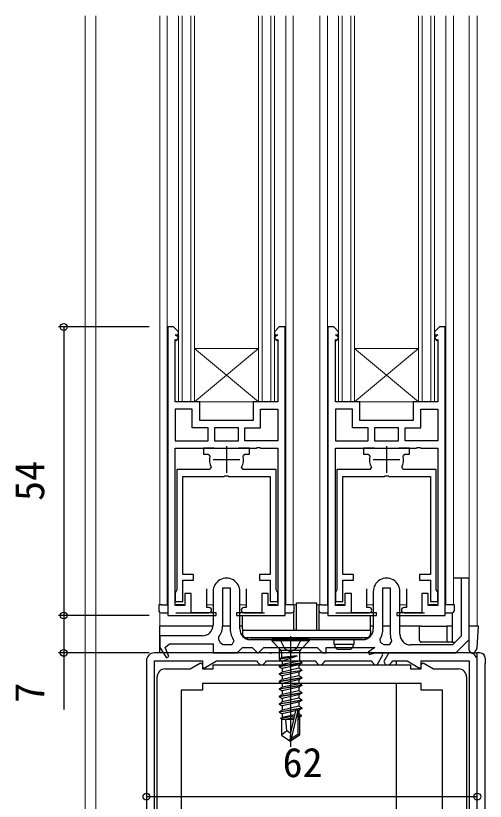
# Model space of a CAD drawing. Units: millimetres, scale not verified. Extents: x -960 to 960, y -674 to 671.
# Drawn here: x -729.6 to -641.6, y -146.3 to 0.8 of the extents above; entities that cross this region are included whole.
import ezdxf
from ezdxf.enums import TextEntityAlignment as Align

# ---------------------------------------------------------------- set-up
doc = ezdxf.new("R2010")
doc.units = ezdxf.units.MM
doc.header["$LTSCALE"] = 4
for name, color, linetype in [('0-2_YKK_11', 7, 'Continuous'), ('0-5_YKK_13', 4, 'Continuous'), ('0-6_YKK_D', 6, 'Continuous')]:
    doc.layers.add(name, color=color, linetype=linetype)
doc.layers.add('0-4_YKK_12', color=2, linetype='Continuous', lineweight=18)
doc.styles.add('ＭＳ ゴシック', font='')
doc.styles.get('ＭＳ ゴシック').set_extended_font_data('MS Gothic')

msp = doc.modelspace()

# ---------------------------------------------------------------- linework, layer by layer
at = {"layer": '0-2_YKK_11'}
for p, q in [((-690.1, -79.8), (-690.1, -84.8)), ((-660.1, -79.8), (-660.1, -84.8)), ((-692.6, -82.3), (-687.6, -82.3)), ((-662.6, -82.3), (-657.6, -82.3)), ((-692.6, -107), (-692.6, -113.3)), ((-689.4, -106.3), (-689.4, -114)), ((-687.6, -114), (-687.6, -107)), ((-662.6, -107), (-662.6, -114)), ((-659.4, -106.3), (-659.4, -115)), ((-657.6, -115), (-657.6, -107)), ((-691.501, -116.099), (-691.508, -115.508)), ((-664.6, -116), (-685.6, -116)), ((-661.217, -116.462), (-661.292, -115.87)), ((-705.1, -120), (-705.1, -197)), ((-643.1, -197), (-643.1, -120)), ((-703.1, -194), (-703.1, -123)), ((-645.1, -123), (-645.1, -194))]:
    msp.add_line(p, q, dxfattribs=at)
for points in [[(-701.1, -57.5), (-701.1, -111.5), (-700.1, -111.5), (-692, -111.5), (-692, -111), (-696.7, -111), (-696.7, -107.4), (-697.9, -107.4), (-697.9, -109.6), (-699.7, -109.6), (-699.7, -80.2), (-684.558, -80.2), (-684.375, -80.08), (-683.825, -80.08), (-683.642, -80.2), (-680.5, -80.2), (-680.5, -109.6), (-682.3, -109.6), (-682.3, -107.4), (-683.5, -107.4), (-683.5, -111), (-688.2, -111), (-688.2, -111.5), (-680.1, -111.5), (-679.1, -111.5), (-679.1, -57.5), (-680.2, -57.5), (-681.1, -58.4), (-681.1, -59), (-680.5, -59), (-681.153, -59.465), (-680.747, -60.035), (-680.5, -59.859), (-680.5, -71.5), (-685.1, -71.5), (-685.1, -75), (-695.1, -75), (-695.1, -71.5), (-699.7, -71.5), (-699.7, -59.859)], [(-699.7, -59.859), (-699.453, -60.035), (-699.047, -59.465), (-699.7, -59), (-699.1, -59), (-699.1, -58.4), (-700, -57.5), (-701.1, -57.5)], [(-671.097, -57.5), (-671.097, -111.5), (-670.097, -111.5), (-661.997, -111.5), (-661.997, -111), (-666.697, -111), (-666.697, -107.4), (-667.897, -107.4), (-667.897, -109.6), (-669.697, -109.6), (-669.697, -80.2), (-654.555, -80.2), (-654.372, -80.08), (-653.822, -80.08), (-653.639, -80.2), (-650.497, -80.2), (-650.497, -109.6), (-652.297, -109.6), (-652.297, -107.4), (-653.497, -107.4), (-653.497, -111), (-658.197, -111), (-658.197, -111.5), (-650.097, -111.5), (-649.097, -111.5), (-649.097, -57.5), (-650.197, -57.5), (-651.097, -58.4), (-651.097, -59), (-650.497, -59), (-651.15, -59.465), (-650.744, -60.035), (-650.497, -59.859), (-650.497, -71.5), (-655.097, -71.5), (-655.097, -75), (-665.097, -75), (-665.097, -71.5), (-669.697, -71.5), (-669.697, -59.859)], [(-669.697, -59.859), (-669.45, -60.035), (-669.044, -59.465), (-669.697, -59), (-669.097, -59), (-669.097, -58.4), (-669.997, -57.5), (-671.097, -57.5)], [(-692.373, -80.2), (-694.4, -80.2), (-694.4, -81.3), (-693.529, -81.3), (-693.235, -81.66)], [(-686.964, -81.66), (-686.67, -81.3), (-685.8, -81.3), (-685.8, -80.2), (-687.826, -80.2)], [(-662.374, -80.2), (-664.4, -80.2), (-664.4, -81.3), (-663.529, -81.3), (-663.235, -81.66)], [(-656.965, -81.66), (-656.671, -81.3), (-655.8, -81.3), (-655.8, -80.2), (-657.826, -80.2)], [(-692.946, -83.763), (-693.213, -84.2), (-699.4, -84.2), (-699.4, -106.68), (-699.55, -106.94), (-699.7, -107.2), (-699.7, -108.9), (-698.3, -108.9), (-698.3, -104.9), (-696.3, -104.9), (-696.3, -103.8), (-698.3, -103.8), (-698.3, -85.5), (-690.558, -85.5), (-690.375, -85.38), (-689.825, -85.38), (-689.641, -85.5), (-681.9, -85.5), (-681.9, -103.8), (-683.9, -103.8), (-683.9, -104.9), (-681.9, -104.9), (-681.9, -108.9), (-680.5, -108.9), (-680.5, -107.2), (-680.65, -106.94), (-680.8, -106.68), (-680.8, -84.2), (-686.987, -84.2), (-687.254, -83.763)], [(-662.946, -83.763), (-663.213, -84.2), (-669.4, -84.2), (-669.4, -106.68), (-669.55, -106.94), (-669.7, -107.2), (-669.7, -108.9), (-668.3, -108.9), (-668.3, -104.9), (-666.3, -104.9), (-666.3, -103.8), (-668.3, -103.8), (-668.3, -85.5), (-660.558, -85.5), (-660.375, -85.38), (-659.825, -85.38), (-659.642, -85.5), (-651.9, -85.5), (-651.9, -103.8), (-653.9, -103.8), (-653.9, -104.9), (-651.9, -104.9), (-651.9, -108.9), (-650.5, -108.9), (-650.5, -107.2), (-650.65, -106.94), (-650.8, -106.68), (-650.8, -84.2), (-656.987, -84.2), (-657.254, -83.763)], [(-694.6, -115.3), (-702.6, -115.3), (-702.6, -117.5), (-701.346, -119.407), (-700.91, -119.177), (-701.6, -117.5), (-701.594, -117.5), (-701.098, -117.063), (-700.8, -116.8), (-692.6, -116.8), (-692.6, -118.5), (-688.1, -118.5), (-687.6, -118), (-687.1, -117.5), (-685.3, -117.5), (-684.8, -118), (-684.3, -118.5), (-684.1, -118.5), (-683.6, -118), (-683.1, -117.5), (-673.1, -117.5), (-672.6, -118), (-672.1, -118.5), (-671.4, -118.5), (-671.4, -117.5), (-662.3, -117.5), (-663.527, -118.369), (-663.318, -118.801), (-662.3, -118.5), (-647.1, -118.5), (-644.6, -116), (-644.6, -104.5), (-646.1, -104.5), (-646.1, -115.379), (-647.721, -117), (-655.6, -117)], [(-690.8, -113.3), (-690.8, -106.3), (-689.4, -106.3)], [(-660.8, -114), (-660.8, -106.3), (-659.4, -106.3)], [(-688.692, -116.209), (-689.099, -117), (-690.731, -117), (-691.205, -116.66)], [(-659.161, -116.326), (-659.63, -117), (-660.568, -117), (-661.001, -116.75)], [(-703.6, -197), (-703.6, -120), (-694.6, -120), (-694.6, -121.173), (-694.3, -121.346), (-691.968, -120), (-684.5, -120), (-684.3, -120.2), (-683.8, -120.7), (-683.3, -120.7), (-682.8, -120.2), (-682.6, -120), (-673.5, -120), (-673.3, -120.2), (-672.8, -120.7), (-672.3, -120.7), (-671.8, -120.2), (-671.6, -120), (-663, -120), (-662.8, -120.2), (-662.3, -120.7), (-661.851, -120.7), (-660.777, -118.84), (-660.973, -118.5), (-703.6, -118.5)], [(-644.6, -118.5), (-659.696, -118.5), (-660.639, -120.133), (-660.311, -120.7), (-659.6, -120.7), (-659.1, -120.2), (-658.9, -120), (-656.232, -120), (-653.94, -121.323), (-653.6, -121.127), (-653.6, -120), (-644.6, -120), (-644.6, -197)], [(-701.6, -121.5), (-696.886, -121.5), (-694.94, -120.377), (-694.6, -120.573), (-694.6, -121.5), (-692.6, -121.5), (-692.6, -120.7), (-655.6, -120.7), (-655.6, -121.5), (-653.6, -121.5), (-653.6, -120.573), (-653.26, -120.377), (-651.314, -121.5), (-646.6, -121.5)], [(-649.6, -156.75), (-649.6, -125.5), (-653.6, -125.5), (-653.6, -124.2), (-694.6, -124.2), (-694.6, -125.5), (-698.6, -125.5), (-698.6, -156.75)]]:
    msp.add_lwpolyline(points, dxfattribs=at)
for points in [[(-699.7, -78.8), (-693.55, -78.8), (-693.55, -76.4), (-696.5, -76.4), (-696.5, -72.9), (-699.7, -72.9)], [(-680.5, -78.8), (-686.65, -78.8), (-686.65, -76.4), (-683.7, -76.4), (-683.7, -72.9), (-680.5, -72.9)], [(-669.697, -78.8), (-663.547, -78.8), (-663.547, -76.4), (-666.497, -76.4), (-666.497, -72.9), (-669.697, -72.9)], [(-650.497, -78.8), (-656.647, -78.8), (-656.647, -76.4), (-653.697, -76.4), (-653.697, -72.9), (-650.497, -72.9)], [(-687.85, -76.4), (-692.35, -76.4), (-692.35, -78.8), (-687.85, -78.8)], [(-657.847, -76.4), (-662.347, -76.4), (-662.347, -78.8), (-657.847, -78.8)]]:
    msp.add_lwpolyline(points, close=True, dxfattribs=at)
for centre, radius, start, end in [((-690.1, -82.3), 3.2, 168.46306, 207.20291), ((-690.1, -82.3), 3.2, 332.79709, 11.53694), ((-660.1, -82.3), 3.2, 168.46306, 207.20291), ((-660.1, -82.3), 3.2, 332.79709, 11.53694), ((-690.1, -107), 2.5, 359.99999, 180.00001), ((-660.1, -107), 2.5, 359.99999, 180.00001), ((-694.6, -113.3), 2, 270.00001, 359.99999), ((-694.6, -113.3), 3.8, 324.46721, 359.99999), ((-685.6, -114), 3.8, 179.99998, 215.54875), ((-685.6, -114), 2, 180.00001, 269.99999), ((-664.6, -114), 2, 270.00001, 359.99999), ((-664.6, -114), 3.8, 330.5264, 359.99998), ((-693.1, -117.3), 2, 18.66298, 36.89788), ((-655.6, -115), 3.8, 179.99999, 200.4162), ((-655.6, -115), 2, 180.00001, 269.99999), ((-662.3, -117.5), 1.5, 30.00006, 43.80072), ((-703.6, -120), 1.5, 90, 180), ((-644.6, -120), 1.5, 0, 90), ((-701.6, -123), 1.5, 90, 180), ((-646.6, -123), 1.5, 0, 90)]:
    msp.add_arc(centre, radius, start, end, dxfattribs=at)
at = {"layer": '0-4_YKK_12'}
for p, q in [((-716.6, -315.253), (-716.6, 0.75)), ((-714.6, 0.75), (-714.6, -315.253)), ((-702.6, -109.5), (-702.6, 0.751)), ((-701.2, 0.751), (-701.2, -109.5)), ((-699.1, -71.5), (-699.1, 0.751)), ((-698.4, -71.5), (-698.4, 0.751)), ((-696.8, -71.5), (-696.8, 0.751)), ((-696.1, -71.5), (-696.1, 0.751)), ((-684.1, -71.5), (-684.1, 0.751)), ((-683.4, -71.5), (-683.4, 0.751)), ((-681.8, -71.5), (-681.8, 0.751)), ((-681.1, -71.5), (-681.1, 0.751)), ((-679, 0.751), (-679, -109.5)), ((-677.6, 0.751), (-677.6, -109.5)), ((-672.586, 0.751), (-672.586, -109.5)), ((-671.186, 0.751), (-671.186, -109.5)), ((-669.101, -71.5), (-669.101, 0.751)), ((-668.401, -71.5), (-668.401, 0.751)), ((-666.801, -71.5), (-666.801, 0.751)), ((-666.101, -71.5), (-666.101, 0.751)), ((-654.101, -71.5), (-654.101, 0.751)), ((-653.401, -71.5), (-653.401, 0.751)), ((-651.801, -71.5), (-651.801, 0.751)), ((-651.101, -71.5), (-651.101, 0.751)), ((-649, 0.751), (-649, -109.5)), ((-647.586, 0.751), (-647.586, -109.5)), ((-644.6, -113.5), (-644.6, 0.751)), ((-643.1, -113.5), (-643.1, 0.751)), ((-684.1, -61.5), (-696.1, -71.5)), ((-654.101, -61.5), (-666.101, -71.5)), ((-699.1, -71.5), (-681.1, -71.5)), ((-669.101, -71.5), (-651.101, -71.5)), ((-702.55, -109.5), (-701.1, -109.5)), ((-699.5, -109.5), (-698.1, -109.5)), ((-693.8, -109.5), (-692.6, -109.5)), ((-686.4, -109.5), (-687.6, -109.5)), ((-680.7, -109.5), (-682.1, -109.5)), ((-677, -109.5), (-679.1, -109.5)), ((-671.097, -109.5), (-673.2, -109.5)), ((-668.097, -109.5), (-669.497, -109.5)), ((-662.6, -109.5), (-663.8, -109.5)), ((-656.4, -109.5), (-657.6, -109.5)), ((-650.697, -109.5), (-652.097, -109.5)), ((-647.586, -109.5), (-649.097, -109.5)), ((-702.6, -113.5), (-702.6, -110.9)), ((-702.6, -113.5), (-692.61, -113.5)), ((-690.805, -113.5), (-689.4, -113.5)), ((-687.6, -113.5), (-687.1, -113.5)), ((-663.1, -113.5), (-662.6, -113.5)), ((-660.8, -113.5), (-659.4, -113.5)), ((-657.6, -113.5), (-647.8, -113.5)), ((-644.6, -113.5), (-643.1, -113.5))]:
    msp.add_line(p, q, dxfattribs=at)
for points in [[(-684.1, -61.5), (-696.1, -61.5), (-684.1, -71.5)], [(-654.101, -61.5), (-666.101, -61.5), (-654.101, -71.5)]]:
    msp.add_lwpolyline(points, dxfattribs=at)
at = {"layer": '0-5_YKK_13'}
for p, q in [((-646.1, -104.5), (-647.3, -104.5)), ((-646.1, -104.5), (-646.1, -105.25)), ((-686.4, -106.5), (-686.4, -110)), ((-656.396, -106.5), (-656.396, -110)), ((-702.8, -109.5), (-702.8, -110.5)), ((-702.3, -109.5), (-702.8, -109.5)), ((-702.3, -109.5), (-701.1, -109.5)), ((-686.4, -110), (-686.825, -110)), ((-680.7, -109.5), (-682.1, -109.5)), ((-677, -109.1), (-673.2, -109.1)), ((-677, -114.003), (-677, -109.1)), ((-673.2, -109.1), (-673.2, -114.003)), ((-672.796, -109.5), (-672.796, -110.5)), ((-672.296, -109.5), (-672.796, -109.5)), ((-672.296, -109.5), (-671.097, -109.5)), ((-656.396, -110), (-656.821, -110)), ((-650.697, -109.5), (-652.097, -109.5)), ((-702.3, -111), (-701.1, -111)), ((-699.6, -111), (-693.375, -111)), ((-687.1, -114.003), (-687.1, -111.5)), ((-686.825, -111), (-684.3, -111)), ((-679.1, -111), (-677.9, -111)), ((-677.5, -114.003), (-677.5, -110.8)), ((-672.7, -114.003), (-672.7, -110.795)), ((-672.296, -111), (-671.097, -111)), ((-669.596, -111), (-663.371, -111)), ((-663.1, -114.003), (-663.1, -111.5)), ((-656.821, -111), (-654.296, -111)), ((-649.097, -111), (-647.896, -111)), ((-702.6, -118.5), (-702.6, -113.5)), ((-692.6, -113.5), (-702.6, -113.5)), ((-689.4, -113.5), (-690.805, -113.5)), ((-687.1, -113.5), (-687.6, -113.5)), ((-687.1, -114.003), (-687.1, -114.3)), ((-687.1, -114.3), (-687.1, -114.8)), ((-663.1, -114.3), (-687.1, -114.3)), ((-677.5, -114.003), (-677.5, -114.3)), ((-677, -114.3), (-677, -114.003)), ((-673.2, -114.003), (-673.2, -114.3)), ((-672.7, -114.3), (-672.7, -114.003)), ((-662.6, -113.5), (-663.1, -113.5)), ((-663.1, -114.3), (-663.1, -114.003)), ((-663.1, -114.3), (-663.1, -114.8)), ((-659.4, -113.5), (-660.8, -113.5)), ((-654.2, -113.5), (-657.6, -113.5)), ((-653.6, -113.5), (-653.9, -113.5)), ((-653.6, -113.5), (-648.8, -113.5)), ((-648.8, -113.5), (-648.8, -116.2)), ((-647.8, -113.5), (-648.8, -113.5)), ((-644.1, -113.5), (-644.6, -113.5)), ((-643.399, -113.5), (-644.1, -113.5)), ((-686.1, -116), (-686.1, -115.6)), ((-686.1, -115.6), (-664.1, -115.6)), ((-674.6, -115.95), (-681.6, -115.95)), ((-681.6, -115.95), (-681.6, -116.25)), ((-678.1, -115.346), (-678.1, -136.06)), ((-674.6, -115.95), (-674.6, -116.25)), ((-669.95, -116.934), (-669.95, -116)), ((-666.25, -116), (-666.25, -116.934)), ((-663.6, -115.666), (-663.6, -115.6)), ((-644.6, -117.998), (-644.6, -115.586)), ((-674.6, -116.25), (-681.6, -116.25)), ((-681.6, -116.25), (-680.073, -117.777)), ((-674.6, -116.25), (-676.127, -117.777)), ((-669.45, -117.8), (-669.95, -116.934)), ((-666.25, -116.934), (-669.95, -116.934)), ((-666.25, -116.934), (-666.75, -117.8)), ((-647.8, -116.5), (-653.68, -116.5)), ((-647.3, -116.5), (-647.221, -116.5)), ((-701.942, -118.5), (-702.6, -118.5)), ((-682.1, -118.5), (-701.188, -118.5)), ((-682.1, -118.5), (-681.6, -118.5)), ((-671.9, -118.5), (-681.6, -118.5)), ((-680.2, -117.75), (-680.2, -119.5)), ((-676.92, -119.074), (-680.2, -119.6)), ((-676.42, -118.07), (-679.78, -118.07)), ((-679.78, -118.484), (-679.78, -119.358)), ((-676.92, -119.074), (-679.78, -119.358)), ((-676.42, -118.484), (-676.42, -120.058)), ((-671.9, -118.5), (-671.4, -118.5)), ((-663.595, -118.5), (-671.4, -118.5)), ((-669.45, -117.8), (-666.75, -117.8)), ((-656.1, -118.5), (-662.3, -118.5)), ((-644.147, -118.5), (-656.1, -118.5)), ((-643.1, -119.5), (-643.1, -118.564)), ((-680.2, -119.6), (-679.78, -119.358)), ((-680.2, -119.6), (-680.2, -119.7)), ((-680.2, -119.7), (-679.65, -120.018)), ((-680.2, -121), (-676, -120.3)), ((-676, -120.4), (-680.2, -121.1)), ((-676.92, -119.134), (-679.65, -120.018)), ((-679.65, -120.018), (-679.65, -120.683)), ((-676.42, -120.058), (-679.65, -120.683)), ((-676, -120.4), (-676.55, -120.718)), ((-676, -120.3), (-676.42, -120.058)), ((-676, -120.3), (-676, -120.4)), ((-658.3, -120), (-658.3, -120.5)), ((-658.3, -120.5), (-658.3, -120.7)), ((-643.1, -197), (-643.1, -120)), ((-641.6, -119.5), (-641.6, -120.5)), ((-641.6, -196.5), (-641.6, -120.5)), ((-680.2, -121), (-679.65, -120.683)), ((-680.2, -121), (-680.2, -121.1)), ((-680.2, -121.1), (-679.65, -121.418)), ((-680.2, -122.4), (-676, -121.7)), ((-676, -121.8), (-680.2, -122.5)), ((-676.55, -120.718), (-679.65, -121.418)), ((-676.55, -121.383), (-679.65, -122.083)), ((-679.65, -121.418), (-679.65, -122.083)), ((-676.55, -120.718), (-676.55, -121.383)), ((-676, -121.7), (-676.55, -121.383)), ((-676, -121.8), (-676.55, -122.118)), ((-676, -121.7), (-676, -121.8)), ((-680.2, -122.4), (-679.65, -122.083)), ((-680.2, -122.4), (-680.2, -122.5)), ((-680.2, -122.5), (-679.65, -122.818)), ((-680.2, -123.8), (-676, -123.1)), ((-676, -123.2), (-680.2, -123.9)), ((-680.2, -123.8), (-679.65, -123.483)), ((-676.55, -122.118), (-679.65, -122.818)), ((-676.55, -122.783), (-679.65, -123.483)), ((-679.65, -122.818), (-679.65, -123.483)), ((-676.55, -122.118), (-676.55, -122.783)), ((-676, -123.1), (-676.55, -122.783)), ((-676, -123.2), (-676.55, -123.518)), ((-676, -123.1), (-676, -123.2)), ((-680.2, -123.8), (-679.78, -123.558)), ((-680.2, -123.8), (-680.2, -123.9)), ((-680.2, -123.8), (-680.2, -123.9)), ((-680.2, -123.9), (-679.65, -124.218)), ((-680.2, -123.9), (-679.65, -124.218)), ((-680.2, -125.2), (-676, -124.5)), ((-676, -124.6), (-680.2, -125.3)), ((-680.2, -125.2), (-679.65, -124.882)), ((-676.55, -123.518), (-679.65, -124.218)), ((-679.65, -124.218), (-679.65, -124.882)), ((-676.42, -124.258), (-679.65, -124.882)), ((-676.55, -123.518), (-676.55, -124.283)), ((-676.55, -124.918), (-676.55, -125.582)), ((-676, -124.5), (-676.42, -124.258)), ((-676, -124.5), (-676, -124.6)), ((-658.3, -124.2), (-658.3, -154.476)), ((-680.2, -125.2), (-680.2, -125.3)), ((-680.2, -125.3), (-679.65, -125.618)), ((-680.2, -126.6), (-676, -125.9)), ((-676, -126), (-680.2, -126.7)), ((-680.2, -126.6), (-679.65, -126.282)), ((-676.55, -125.582), (-679.65, -126.282)), ((-679.65, -125.618), (-679.65, -126.282)), ((-676, -125.9), (-676.55, -125.582)), ((-676.55, -126.318), (-676.55, -126.982)), ((-676, -125.9), (-676, -126)), ((-680.2, -126.6), (-680.2, -126.7)), ((-680.2, -126.7), (-679.65, -127.018)), ((-680.2, -128), (-676, -127.3)), ((-676, -127.4), (-680.2, -128.1)), ((-680.2, -128), (-679.65, -127.682)), ((-676.55, -126.982), (-679.65, -127.682)), ((-679.65, -127.018), (-679.65, -127.682)), ((-676.55, -127.718), (-679.65, -128.418)), ((-676, -127.3), (-676.55, -126.982)), ((-676, -127.4), (-676.55, -127.718)), ((-676.55, -127.718), (-676.55, -128.482)), ((-676, -127.3), (-676, -127.4)), ((-680.2, -128), (-680.2, -128.1)), ((-680.2, -128.1), (-679.65, -128.418)), ((-680.2, -129.5), (-676, -128.8)), ((-676, -128.9), (-680.2, -129.6)), ((-680.2, -129.5), (-679.65, -129.182)), ((-679.65, -128.418), (-679.65, -129.182)), ((-676.55, -128.482), (-679.65, -129.182)), ((-677.195, -129.363), (-679.65, -129.918)), ((-677.19, -129.343), (-678.1, -133.444)), ((-676.757, -129.24), (-677.95, -134.588)), ((-676.55, -129.218), (-676.742, -129.261)), ((-676, -128.8), (-676.55, -128.482)), ((-676, -128.9), (-676.55, -129.218)), ((-676.55, -129.218), (-676.55, -129.882)), ((-676, -128.8), (-676, -128.9)), ((-680.2, -129.5), (-680.2, -129.6)), ((-680.2, -129.6), (-679.65, -129.918)), ((-677.422, -130.36), (-680, -130.785)), ((-680, -130.785), (-679.65, -130.582)), ((-679.8, -130.879), (-680, -130.785)), ((-679.65, -129.918), (-679.65, -130.582)), ((-677.354, -130.064), (-679.65, -130.582)), ((-677.482, -130.626), (-679.148, -130.95)), ((-676.55, -129.882), (-676.703, -129.917)), ((-676.7, -129.398), (-676.7, -133.745)), ((-676.1, -130.142), (-676.7, -130.241)), ((-676.1, -130.358), (-676.7, -130.474)), ((-676.1, -130.142), (-676.55, -129.882)), ((-676.4, -130.531), (-676.4, -133.905)), ((-676.1, -130.142), (-676.1, -130.358)), ((-679.8, -130.879), (-679.8, -133.905)), ((-677.556, -130.95), (-679.8, -130.95)), ((-676.4, -130.95), (-676.7, -130.95)), ((-678.8, -133.05), (-679.8, -133.905)), ((-678.1, -133.444), (-678.25, -134.95)), ((-678.1, -133.444), (-678.1, -134.95)), ((-676.7, -133.745), (-677.95, -134.588)), ((-676.4, -133.905), (-676.7, -133.745)), ((-679.8, -133.905), (-678.25, -134.95)), ((-678.25, -134.95), (-677.95, -134.95)), ((-676.4, -133.905), (-677.95, -134.95)), ((-677.95, -134.588), (-677.95, -134.95))]:
    msp.add_line(p, q, dxfattribs=at)
for points in [[(-693.375, -110), (-693.8, -110), (-693.8, -106.5)], [(-663.371, -110), (-663.796, -110), (-663.796, -106.5)], [(-698.1, -109.5), (-698.6, -109.5), (-699.5, -109.5)], [(-677.4, -110.5), (-677.4, -109.5), (-679.1, -109.5)], [(-668.096, -109.5), (-668.596, -109.5), (-669.497, -109.5)], [(-647.396, -110.5), (-647.396, -109.5), (-649.097, -109.5)], [(-684.3, -111), (-683.3, -111), (-683.002, -111)], [(-654.296, -111), (-653.296, -111), (-652.999, -111)], [(-647.8, -110.991), (-647.8, -116.5), (-647.3, -116.5)], [(-653.9, -116.2), (-653.9, -113.5), (-654.2, -113.5)], [(-643.148, -117.561), (-642.9, -113.5), (-643.399, -113.5)], [(-686.6, -115.666), (-686.6, -115.6), (-663.6, -115.6)], [(-686.1, -116), (-664.1, -116), (-664.1, -115.6)], [(-680.101, -115.95), (-679.245, -117.667), (-678.1, -118.275)], [(-676.099, -115.95), (-676.955, -117.667), (-678.1, -118.275)], [(-676.92, -119.074), (-676.92, -119.134), (-680.2, -119.7)], [(-643.1, -118.563), (-643.1, -118.564), (-644.168, -118.564)], [(-642.6, -118.5), (-643.1, -118.5), (-643.1, -118.563)], [(-676, -124.6), (-676.55, -124.918), (-679.65, -125.618)], [(-676, -126), (-676.55, -126.318), (-679.65, -127.018)], [(-676.1, -130.358), (-676.55, -130.618), (-676.7, -130.651)], [(-678.1, -133.551), (-678.8, -133.05), (-679, -130.95)]]:
    msp.add_lwpolyline(points, dxfattribs=at)
for centre, radius, start, end in [((-647.3, -105), 0.5, 90, 124.86876), ((-693.375, -110.5), 0.5, 270, 90), ((-686.825, -110.5), 0.5, 90, 270), ((-663.371, -110.5), 0.5, 270, 90), ((-656.821, -110.5), 0.5, 90, 270), ((-702.3, -110.5), 0.5, 180, 270), ((-677.9, -110.5), 0.5, 270, 0), ((-672.296, -110.5), 0.5, 180, 270), ((-647.896, -110.5), 0.5, 270, 0), ((-686.1, -114.8), 1, 180, 240), ((-664.1, -114.8), 1, 300, 0), ((-653.6, -116.2), 0.3, 180, 270), ((-648.5, -116.2), 0.3, 180, 270), ((-644.147, -117.5), 1, 275.33842, 356.5), ((-680.78, -118.484), 1, 0, 45), ((-675.42, -118.484), 1, 135, 180), ((-644.1, -117.998), 0.5, 180, 275.33842), ((-644.147, -117.5), 1, 270, 275.33842), ((-642.6, -119.5), 1, 0, 90), ((-676.948, -129.398), 0.248, 0, 167.19096)]:
    msp.add_arc(centre, radius, start, end, dxfattribs=at)
at = {"layer": '0-6_YKK_D'}
for p, q in [((-704.6, -57.5), (-721.6, -57.5)), ((-720.6, -57.5), (-720.6, -111.5)), ((-704.6, -111.5), (-721.6, -111.5)), ((-704.6, -111.5), (-721.6, -111.5)), ((-704.6, -118.5), (-721.6, -118.5)), ((-705.1, -145.393), (-643.1, -145.393))]:
    msp.add_line(p, q, dxfattribs=at)
msp.add_lwpolyline([(-720.6, -111.5), (-720.6, -118.5), (-720.6, -129.098)], dxfattribs=at)
for centre in [(-720.6, -57.5), (-720.6, -111.5), (-720.6, -111.5), (-720.6, -118.5), (-705.1, -145.393), (-643.1, -145.393)]:
    msp.add_circle(centre, 0.637, dxfattribs=at)

# ---------------------------------------------------------------- texts
at = {"layer": '0-6_YKK_D', "style": 'ＭＳ ゴシック'}
for s, p in [('54', (-722.6, -90.061)), ('7', (-722.6, -127.823))]:
    msp.add_text(s, height=5.499, rotation=90, dxfattribs=at).set_placement(p, align=Align.BOTTOM_LEFT)
msp.add_text('62', height=5.499, dxfattribs=at).set_placement((-679.576, -143.393), align=Align.BOTTOM_LEFT)

doc.saveas('drawing.dxf')
